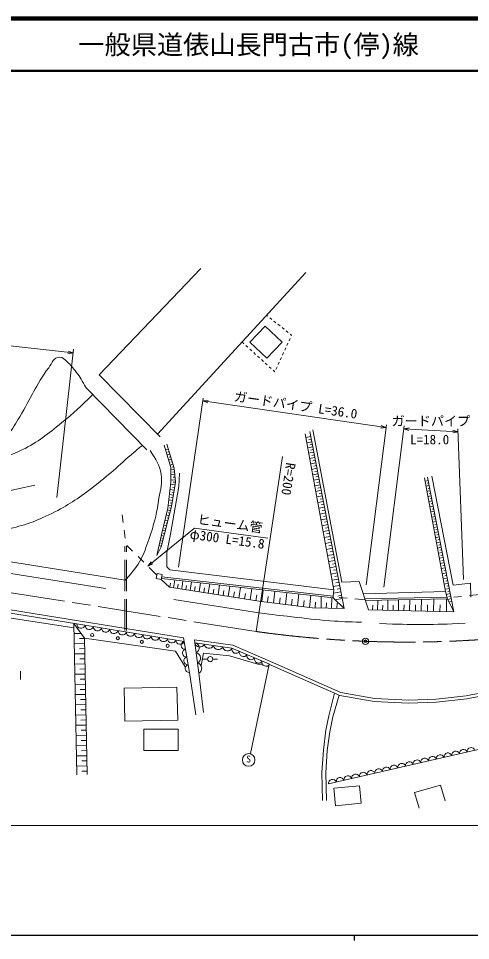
# Model space of a CAD drawing. Units: millimetres, scale not verified. Extents: x 40000 to 680000, y 20000 to 380000.
# Drawn here: x 203912 to 290187, y 204000 to 380000 of the extents above; entities that cross this region are included whole.
import ezdxf
from ezdxf.enums import TextEntityAlignment as Align

# ---------------------------------------------------------------- set-up
doc = ezdxf.new("R2010")
doc.units = ezdxf.units.MM
doc.header["$LTSCALE"] = 1000
doc.header["$PDMODE"] = 32
doc.header["$PDSIZE"] = 500
doc.linetypes.add('CHAIN', pattern=[18.5, 12, -1.5, 3.5, -1.5])
doc.linetypes.add('DASHED', pattern=[7.5, 6, -1.5])
for name, color, linetype, lineweight in [('M-BGD', 7, 'Continuous', 13), ('M-BGD-OTRS1', 7, 'DASHED', 13), ('M-BMK', 2, 'CHAIN', 13), ('M-BMK-SRVR', 3, 'Continuous', 13), ('M-STR-HTXT', 7, 'Continuous', 13), ('M-TTL', 2, 'Continuous', 140), ('M-TTL-BAND', 7, 'Continuous', 25), ('M-TTL-LINE', 7, 'Continuous', 50), ('M-TTL-TXT', 7, 'Continuous', 13)]:
    doc.layers.add(name, color=color, linetype=linetype, lineweight=lineweight)
doc.styles.add('ＭＳ ゴシック', font='')
doc.styles.get('ＭＳ ゴシック').set_extended_font_data('MS Gothic')

msp = doc.modelspace()

# ---------------------------------------------------------------- linework, layer by layer
at = {"layer": 'M-BGD'}
for p, q in [((219319, 311949), (238685, 332275)), ((230444, 300642), (258746, 331511)), ((251477, 323173), (251259, 323346)), ((252261, 322553), (251869, 322863)), ((253045, 321932), (252653, 322242)), ((248063, 318233), (250971, 321286)), ((250971, 321286), (254228, 318184)), ((253829, 321311), (253437, 321622)), ((254613, 320691), (254221, 321001)), ((255398, 320070), (255006, 320380)), ((255544, 318485), (255751, 318940)), ((256035, 319565), (255790, 319760)), ((255958, 319395), (256035, 319565)), ((246584, 318246), (246953, 317909)), ((247322, 317572), (247692, 317235)), ((248061, 316898), (248430, 316561)), ((251320, 315131), (248063, 318233)), ((254228, 318184), (251320, 315131)), ((254715, 316665), (254922, 317120)), ((255129, 317575), (255336, 318030)), ((248800, 316223), (249169, 315886)), ((249538, 315549), (249907, 315212)), ((253886, 314845), (254094, 315300)), ((254301, 315755), (254508, 316210)), ((250277, 314875), (250646, 314538)), ((251015, 314201), (251385, 313864)), ((251754, 313527), (252123, 313190)), ((253058, 313024), (253265, 313479)), ((253472, 313934), (253679, 314390)), ((219319, 311949), (230942, 300137)), ((252492, 312853), (252837, 312538)), ((252837, 312538), (252851, 312569)), ((216818, 309488), (228442, 297676)), ((266062, 267360), (259540, 301179)), ((265653, 272436), (260086, 301471)), ((258613, 300689), (264106, 270971)), ((259729, 300197), (258739, 300007)), ((259920, 299207), (258923, 299015)), ((259825, 299702), (259330, 299607)), ((232992, 294284), (231711, 298573)), ((232536, 297794), (231991, 297636)), ((232256, 298754), (233601, 294138)), ((260113, 298210), (259107, 298016)), ((260017, 298708), (259518, 298612)), ((260210, 297707), (259707, 297610)), ((232816, 296834), (232277, 296677)), ((232676, 297314), (232403, 297235)), ((233095, 295874), (232563, 295719)), ((232955, 296354), (232686, 296276)), ((260307, 297204), (259293, 297009)), ((260502, 296191), (259481, 295994)), ((260404, 296697), (259898, 296600)), ((260601, 295680), (260090, 295582)), ((233375, 294914), (232850, 294761)), ((233235, 295394), (232969, 295317)), ((232992, 291485), (232992, 294284)), ((233622, 293947), (232992, 293877)), ((233515, 294434), (233252, 294357)), ((233601, 294138), (233892, 291521)), ((260699, 295170), (259670, 294971)), ((260898, 294140), (259861, 293940)), ((260798, 294655), (260284, 294556)), ((233733, 292954), (232992, 292871)), ((233677, 293451), (233362, 293416)), ((233788, 292457), (233418, 292416)), ((234544, 290633), (234653, 293213)), ((261098, 293103), (260052, 292902)), ((260998, 293622), (260479, 293522)), ((261198, 292581), (260676, 292480)), ((285395, 270629), (281384, 292336)), ((287025, 266766), (281979, 292453)), ((286854, 271856), (282777, 292610)), ((207012, 290922), (197250, 288753)), ((232411, 286506), (232992, 291485)), ((232944, 281546), (234544, 290633)), ((233803, 290970), (232948, 291107)), ((233843, 291960), (232992, 291865)), ((233892, 291521), (233138, 286842)), ((233723, 290476), (233296, 290545)), ((233882, 291463), (233443, 291483)), ((261299, 292058), (260246, 291855)), ((261502, 291005), (260441, 290800)), ((261401, 291532), (260874, 291430)), ((261605, 290474), (261074, 290372)), ((282102, 291827), (281500, 291709)), ((282295, 290846), (281682, 290726)), ((282199, 291337), (281897, 291277)), ((233485, 288995), (232716, 289119)), ((233644, 289982), (232832, 290113)), ((233564, 289489), (233158, 289554)), ((261707, 289944), (260637, 289737)), ((261913, 288874), (260835, 288666)), ((261810, 289409), (261275, 289306)), ((282488, 289865), (281863, 289742)), ((282681, 288884), (282045, 288759)), ((282391, 290355), (282085, 290295)), ((282584, 289374), (282272, 289313)), ((233166, 287020), (232484, 287131)), ((233326, 288008), (232600, 288125)), ((233246, 287514), (232883, 287573)), ((233405, 288501), (233021, 288563)), ((262121, 287796), (261035, 287587)), ((262017, 288335), (261478, 288231)), ((262226, 287253), (261683, 287148)), ((282873, 287902), (282227, 287775)), ((283066, 286921), (282408, 286792)), ((282777, 288393), (282459, 288330)), ((282970, 287412), (282646, 287348)), ((223901, 283801), (223700, 285287)), ((233138, 286842), (231129, 279163)), ((231284, 281780), (232411, 286506)), ((232677, 285082), (232107, 285231)), ((232930, 286049), (232339, 286204)), ((232804, 285566), (232508, 285643)), ((233057, 286533), (232722, 286621)), ((262330, 286710), (261236, 286499)), ((262542, 285615), (261438, 285403)), ((262436, 286163), (261889, 286057)), ((283259, 285940), (282590, 285808)), ((283162, 286430), (282834, 286366)), ((283355, 285449), (283021, 285383)), ((232424, 284115), (231875, 284258)), ((232298, 283631), (232023, 283703)), ((232551, 284598), (232266, 284673)), ((262754, 284512), (261643, 284298)), ((262969, 283401), (261848, 283185)), ((262648, 285064), (262096, 284957)), ((262862, 283956), (262306, 283849)), ((283452, 284959), (282772, 284825)), ((283644, 283977), (282954, 283842)), ((283548, 284468), (283208, 284401)), ((283741, 283487), (283395, 283419)), ((224263, 272809), (162124, 282630)), ((224303, 280828), (224102, 282314)), ((230339, 277492), (231284, 281780)), ((231918, 282180), (231411, 282312)), ((231792, 281696), (231538, 281762)), ((232171, 283147), (231643, 283285)), ((232045, 282663), (231781, 282732)), ((263185, 282280), (262056, 282063)), ((263077, 282840), (262517, 282732)), ((263294, 281716), (262729, 281607)), ((283837, 282996), (283135, 282858)), ((284030, 282015), (283317, 281875)), ((283934, 282505), (283583, 282436)), ((220535, 271172), (161719, 280468)), ((231412, 280245), (230971, 280360)), ((231665, 281212), (231186, 281337)), ((231539, 280728), (231299, 280791)), ((232217, 278039), (232944, 281546)), ((263402, 281151), (262265, 280932)), ((263622, 280014), (262475, 279792)), ((263512, 280582), (262943, 280473)), ((284223, 281034), (283499, 280891)), ((284415, 280052), (283680, 279908)), ((284126, 281524), (283770, 281454)), ((284319, 280543), (283957, 280472)), ((225691, 278346), (224626, 279402)), ((231129, 279163), (230339, 277492)), ((231159, 279277), (230756, 279383)), ((231286, 279761), (231065, 279819)), ((263843, 278867), (262688, 278644)), ((263732, 279440), (263159, 279330)), ((263954, 278289), (263377, 278178)), ((284608, 279071), (283862, 278925)), ((284801, 278090), (284044, 277941)), ((284512, 279562), (284144, 279489)), ((284705, 278580), (284331, 278507)), ((227822, 276234), (226756, 277290)), ((232242, 275325), (232217, 278039)), ((264066, 277712), (262901, 277487)), ((264290, 276547), (263117, 276321)), ((264178, 277129), (263596, 277017)), ((284994, 277109), (284225, 276958)), ((284897, 277599), (284519, 277525)), ((285090, 276618), (284706, 276543)), ((230307, 273769), (228887, 275178)), ((232829, 274749), (232242, 275325)), ((264106, 270971), (232829, 274749)), ((264517, 275374), (263334, 275146)), ((264404, 275961), (263817, 275847)), ((264631, 274783), (264039, 274669)), ((285186, 276127), (284407, 275974)), ((285379, 275146), (284589, 274991)), ((285283, 275637), (284893, 275560)), ((285476, 274655), (285080, 274578)), ((162952, 273567), (235405, 261763)), ((230362, 274055), (230172, 273073)), ((230172, 273073), (231154, 272883)), ((231344, 273865), (230362, 274055)), ((231154, 272883), (231344, 273865)), ((232709, 271474), (231154, 272883)), ((263967, 269425), (231197, 273107)), ((264000, 269723), (231255, 273403)), ((233522, 271345), (233755, 272820)), ((264745, 274191), (263553, 273961)), ((264974, 273000), (263774, 272768)), ((264860, 273595), (264264, 273481)), ((285572, 274165), (284771, 274007)), ((285765, 273184), (284952, 273024)), ((285668, 273674), (285268, 273596)), ((250221, 268706), (232709, 271474)), ((232785, 271462), (232901, 272199)), ((234294, 271223), (234416, 271995)), ((235066, 271101), (235310, 272645)), ((235874, 270974), (236002, 271782)), ((236682, 270846), (236938, 272462)), ((237529, 270712), (237662, 271558)), ((238375, 270578), (238642, 272271)), ((239261, 270438), (239401, 271324)), ((240147, 270298), (240427, 272070)), ((241074, 270152), (241221, 271079)), ((242002, 270005), (242295, 271860)), ((243944, 269698), (244251, 271640)), ((245978, 269377), (246299, 271410)), ((248107, 269040), (248444, 271169)), ((265206, 271799), (263996, 271565)), ((265090, 272399), (264490, 272283)), ((265323, 271194), (264718, 271077)), ((268961, 272545), (265653, 272436)), ((270742, 267130), (268961, 272545)), ((285957, 272202), (285134, 272041)), ((286150, 271221), (285316, 271057)), ((285861, 272693), (285455, 272613)), ((286054, 271712), (285642, 271631)), ((290174, 272218), (286854, 271856)), ((290233, 269511), (290174, 272218)), ((182907, 269676), (215067, 264436)), ((242973, 269852), (243127, 270823)), ((244961, 269537), (245122, 270554)), ((247042, 269208), (247211, 270273)), ((249219, 268864), (249394, 269976)), ((250330, 268693), (250600, 270927)), ((251457, 268557), (251593, 269683)), ((252583, 268421), (252856, 270674)), ((253719, 268283), (253857, 269419)), ((254855, 268146), (255130, 270418)), ((257146, 267869), (257423, 270160)), ((259456, 267590), (259735, 269901)), ((261652, 267479), (261711, 269678)), ((263679, 267424), (263734, 269451)), ((263967, 269425), (264000, 269723)), ((263967, 269425), (266062, 267360)), ((264106, 270971), (264000, 269723)), ((265439, 270589), (264047, 270320)), ((265690, 269287), (264366, 269032)), ((265574, 269892), (264878, 269758)), ((266630, 269340), (265136, 269472)), ((269748, 270151), (285395, 270629)), ((285680, 269546), (270060, 269203)), ((285758, 269248), (285395, 270629)), ((286343, 270240), (285539, 270082)), ((286247, 270730), (285829, 270649)), ((286439, 269749), (286037, 269670)), ((288491, 269690), (286999, 269532)), ((291971, 270059), (289983, 269848)), ((185658, 268156), (214517, 263706)), ((249816, 266544), (233560, 269114)), ((250221, 268706), (260010, 267523)), ((256001, 268008), (256139, 269153)), ((258301, 267730), (258441, 268885)), ((260010, 267523), (266062, 267360)), ((260552, 267509), (260582, 268608)), ((262665, 267452), (262693, 268465)), ((264692, 267397), (264720, 268410)), ((270117, 269031), (268124, 269208)), ((285758, 269248), (270158, 268905)), ((271491, 267113), (271512, 268045)), ((272423, 267092), (272464, 268956)), ((273398, 267070), (273420, 268045)), ((274373, 267048), (274416, 268998)), ((275393, 267026), (275416, 268046)), ((276413, 267003), (276459, 269043)), ((277481, 266979), (277504, 268047)), ((278548, 266955), (278596, 269090)), ((279665, 266930), (279690, 268047)), ((280782, 266905), (280832, 269139)), ((281951, 266879), (281977, 268048)), ((283120, 266853), (283172, 269191)), ((284343, 266826), (284370, 268049)), ((285566, 266799), (285621, 269245)), ((287025, 266766), (285758, 269248)), ((286536, 269259), (285824, 269119)), ((286632, 268768), (286230, 268689)), ((287025, 266766), (270742, 267130)), ((214501, 264528), (216496, 261686)), ((214501, 264528), (215059, 235634)), ((215845, 262613), (214557, 262587)), ((216516, 260687), (214576, 260648)), ((216496, 261656), (215546, 261637)), ((216496, 261686), (233870, 259239)), ((216496, 261686), (217016, 235672)), ((235405, 261763), (236544, 255175)), ((237602, 260854), (237535, 261406)), ((216555, 258747), (214614, 258708)), ((216535, 259717), (215565, 259697)), ((233870, 259239), (235754, 256217)), ((238769, 256486), (239207, 258843)), ((239207, 258843), (244183, 258343)), ((216574, 257777), (215604, 257757)), ((240006, 257709), (238994, 257716)), ((241006, 257714), (241912, 257707)), ((244183, 258343), (249565, 256743)), ((204314, 253818), (204314, 255418)), ((216593, 256806), (214651, 256767)), ((216613, 255835), (215642, 255816)), ((251721, 256405), (248185, 239733)), ((249565, 256743), (250461, 256767)), ((216632, 254864), (214689, 254825)), ((216652, 253892), (215680, 253873)), ((236544, 255175), (237731, 247106)), ((238304, 255030), (239201, 247503)), ((216671, 252921), (214726, 252882)), ((216691, 251948), (215718, 251929)), ((234163, 252367), (224095, 252149)), ((224095, 252149), (224231, 245861)), ((234299, 246079), (234163, 252367)), ((216710, 250976), (214764, 250937)), ((216730, 250002), (215756, 249983)), ((216749, 249029), (214801, 248990)), ((216788, 247081), (214839, 247042)), ((216769, 248055), (215795, 248036)), ((216827, 245132), (214877, 245093)), ((216808, 246107), (215833, 246087)), ((224231, 245861), (234299, 246079)), ((216866, 243182), (214914, 243143)), ((216847, 244157), (215871, 244137)), ((227829, 244335), (234371, 244371)), ((227852, 240264), (227829, 244335)), ((234371, 244371), (234394, 240300)), ((216905, 241230), (214952, 241191)), ((216886, 242206), (215910, 242186)), ((216925, 240253), (215948, 240233)), ((234394, 240300), (227852, 240264)), ((216944, 239276), (214990, 239237)), ((216964, 238299), (215987, 238279)), ((216983, 237322), (215027, 237282)), ((217003, 236344), (216025, 236324)), ((264070, 233058), (268992, 233562)), ((264409, 229746), (264070, 233058)), ((268992, 233562), (269331, 230250)), ((279497, 232266), (284459, 233680)), ((284459, 233680), (285315, 230675)), ((280353, 229262), (279497, 232266)), ((269331, 230250), (264409, 229746))]:
    msp.add_line(p, q, dxfattribs=at)
for points in [[(215067, 264436), (235519, 261104), (236544, 255175)], [(237535, 261406), (244799, 260357), (252038, 257262)], [(238304, 255030), (237602, 260854), (244653, 259836), (251850, 256759)], [(252038, 257262), (265408, 251365), (271862, 250226), (278381, 249886), (283629, 250100), (289373, 250700), (297822, 252364)], [(251795, 256713), (265232, 250786), (271794, 249628), (278377, 249286), (283672, 249502), (289463, 250106), (297960, 251780)], [(318451, 253118), (313514, 249795), (308280, 247069), (301410, 243907), (292469, 240636), (263096, 233909)], [(261957, 230756), (261775, 236099), (262139, 240352), (262575, 244132), (263150, 246885), (264218, 251234)], [(262675, 230759), (262590, 235994), (262818, 240272), (263330, 243808), (263890, 246683), (265104, 250843)]]:
    msp.add_lwpolyline(points, dxfattribs=at)
for centre, radius in [((217989, 262303), 300), ((222883, 261722), 300), ((227463, 261019), 300), ((232382, 260243), 300), ((240506, 257722), 500), ((247850, 238472), 1200)]:
    msp.add_circle(centre, radius, dxfattribs=at)
for centre, radius, start, end in [((215870, 264410), 804, 178.16086, 343.33191), ((217443, 264154), 804, 178.16086, 343.33191), ((219016, 263898), 804, 178.16086, 343.33191), ((220590, 263641), 804, 178.16086, 343.33191), ((222163, 263385), 804, 178.16086, 343.33191), ((223736, 263129), 804, 178.16086, 343.33191), ((225309, 262872), 804, 178.16086, 343.33191), ((226883, 262616), 804, 178.16086, 343.33191), ((228456, 262360), 804, 178.16086, 343.33191), ((230029, 262103), 804, 178.16086, 343.33191), ((231602, 261847), 804, 178.16086, 343.33191), ((233176, 261591), 804, 178.16086, 343.33191), ((234749, 261334), 804, 178.16086, 343.33191), ((235700, 260372), 754, 103.91644, 275.69954), ((237388, 259844), 1033, 295.67399, 78.08676), ((238514, 260941), 916, 185.44988, 338.12456), ((240277, 260687), 916, 185.44988, 338.12456), ((235956, 258890), 754, 103.91644, 275.69954), ((237623, 257902), 1033, 295.67399, 78.08676), ((242040, 260432), 916, 185.44988, 338.12456), ((243802, 260178), 916, 185.44988, 338.12456), ((245407, 259609), 788, 163.23301, 330.46297), ((246846, 258994), 788, 163.23301, 330.46297), ((236213, 257408), 754, 103.91644, 275.69954), ((237857, 255961), 1033, 295.67399, 78.08676), ((248286, 258378), 788, 163.23301, 330.46297), ((249725, 257763), 788, 163.23301, 330.46297), ((251164, 257147), 788, 163.23301, 330.46297), ((236469, 255925), 754, 103.91644, 275.69954), ((284404, 238732), 755, 17.10133, 188.6956), ((285872, 239068), 755, 17.10133, 188.6956), ((287341, 239405), 755, 17.10133, 188.6956), ((288810, 239741), 755, 17.10133, 188.6956), ((290278, 240077), 755, 17.10133, 188.6956), ((277061, 237051), 755, 17.10133, 188.6956), ((278529, 237387), 755, 17.10133, 188.6956), ((279998, 237723), 755, 17.10133, 188.6956), ((281466, 238060), 755, 17.10133, 188.6956), ((282935, 238396), 755, 17.10133, 188.6956), ((269717, 235369), 755, 17.10133, 188.6956), ((271186, 235705), 755, 17.10133, 188.6956), ((272655, 236042), 755, 17.10133, 188.6956), ((274123, 236378), 755, 17.10133, 188.6956), ((275592, 236714), 755, 17.10133, 188.6956), ((263843, 234024), 755, 17.10133, 188.6956), ((265311, 234360), 755, 17.10133, 188.6956), ((266780, 234696), 755, 17.10133, 188.6956), ((268249, 235033), 755, 17.10133, 188.6956)]:
    msp.add_arc(centre, radius, start, end, dxfattribs=at)
for points, knots in [([(140443, 334844), (144224, 331149), (145208, 330206), (148294, 327266), (153008, 322777), (155741, 320361), (160507, 315926), (163981, 312693), (165773, 310708), (169393, 307639), (171639, 305735), (172940, 304700), (175420, 303114), (177790, 301598), (179246, 300934), (181854, 299879), (184281, 298896), (185717, 298493), (188287, 297989), (190261, 297602), (191406, 297325), (193412, 297480), (195477, 297639), (196697, 297739), (198609, 298534), (200002, 299113), (200739, 299616), (201844, 300642), (203006, 301720), (203303, 302641), (204146, 303983), (206406, 307579), (207106, 309966), (209691, 313337), (210379, 314235), (210623, 315346), (211755, 315372), (212422, 315387), (212697, 314903), (213209, 314475), (213995, 313819), (214304, 313309), (214929, 312498), (215777, 311399), (216011, 310929), (216818, 309488)], [0, 0, 0, 0, 1, 1, 1, 2, 2, 2, 3, 3, 3, 4, 4, 4, 5, 5, 5, 6, 6, 6, 7, 7, 7, 8, 8, 8, 9, 9, 9, 10, 10, 10, 11, 11, 11, 12, 12, 12, 13, 13, 13, 14, 14, 14, 15, 15, 15, 15]), ([(161674, 310229), (162927, 308745), (163345, 308312), (164509, 307175), (166363, 305366), (167594, 304556), (169689, 303032), (171925, 301405), (173210, 300502), (175686, 299270), (178766, 297737), (180552, 296931), (183864, 295999), (186059, 295381), (187311, 294968), (189589, 294854), (192650, 294700), (194420, 294720), (197421, 295345), (200296, 295943), (201951, 296329), (204582, 297634), (207809, 299235), (209375, 300600), (212187, 302850), (214671, 304837), (215607, 305728), (218084, 308202)], [0, 0, 0, 0, 1, 1, 1, 2, 2, 2, 3, 3, 3, 4, 4, 4, 5, 5, 5, 6, 6, 6, 7, 7, 7, 8, 8, 8, 9, 9, 9, 9]), ([(182154, 282307), (184193, 282005), (184768, 281943), (186451, 281778), (189252, 281503), (190835, 281381), (193648, 281451), (196796, 281530), (198579, 281751), (201644, 282469), (205125, 283284), (207069, 283937), (210268, 285531), (213455, 287119), (215137, 288249), (217973, 290401), (221243, 292882), (222862, 294538), (225988, 297198), (226665, 297775), (227069, 298118), (227579, 298553)], [0, 0, 0, 0, 1, 1, 1, 2, 2, 2, 3, 3, 3, 4, 4, 4, 5, 5, 5, 6, 6, 6, 7, 7, 7, 7]), ([(224263, 272809), (224803, 273297), (224953, 273520), (225365, 274003), (227539, 276551), (228101, 278514), (229169, 281689), (230029, 284246), (230298, 285755), (230729, 288419), (231015, 290191), (231407, 291225), (231129, 292998), (230826, 294922), (230203, 295783), (229025, 297519)], [0, 0, 0, 0, 1, 1, 1, 2, 2, 2, 3, 3, 3, 4, 4, 4, 5, 5, 5, 5]), ([(249816, 266544), (252841, 266166), (253617, 266072), (256056, 265797), (258921, 265473), (260522, 265239), (263398, 265033), (265737, 264866), (266519, 264831), (269395, 264743)], [0, 0, 0, 0, 1, 1, 1, 2, 2, 2, 3, 3, 3, 3]), ([(272785, 264510), (276772, 264363), (277846, 264321), (281092, 264332), (284242, 264343), (285284, 264386), (289153, 264550)], [0, 0, 0, 0, 1, 1, 1, 2, 2, 2, 2])]:
    msp.add_open_spline(points, degree=3, knots=knots, dxfattribs=at)
at = {"layer": 'M-BGD-OTRS1'}
for p, q in [((224230, 263179), (224234, 279259)), ((224530, 263179), (224534, 279259))]:
    msp.add_line(p, q, dxfattribs=at)
at = {"layer": 'M-BMK'}
msp.add_line((249254, 262989), (86001, 288791), dxfattribs=at)
msp.add_arc((278111, 468202), 207233, 261.99553, 288.6159, dxfattribs=at)
at = {"layer": 'M-BMK-SRVR'}
msp.add_circle((270141, 261123), 600, dxfattribs=at)
msp.add_point((270141, 261123), dxfattribs=at)
at = {"layer": 'M-STR-HTXT'}
for p, q in [((166359, 321544), (214362, 316148)), ((211264, 288592), (214445, 316887)), ((214362, 316148), (213340, 316011)), ((214362, 316148), (213396, 316508)), ((234458, 275287), (239152, 307526)), ((239074, 306996), (240100, 307099)), ((239074, 306996), (274051, 301904)), ((239074, 306996), (240028, 306605)), ((270287, 271866), (274121, 302459)), ((274051, 301904), (273025, 301801)), ((274051, 301904), (273098, 302296)), ((273653, 271444), (277513, 302248)), ((277441, 301676), (278453, 301873)), ((277441, 301676), (287797, 301126)), ((277441, 301676), (278427, 301373)), ((287797, 301126), (286785, 300930)), ((287797, 301126), (286811, 301429)), ((288843, 272918), (287776, 301691)), ((249254, 262989), (254316, 296412)), ((228624, 275438), (237527, 282738)), ((237527, 282738), (251473, 280819)), ((228624, 275438), (229239, 276265)), ((228624, 275438), (229556, 275879)), ((197464, 225935), (558154, 225935))]:
    msp.add_line(p, q, dxfattribs=at)
at = {"layer": 'M-TTL'}
msp.add_line((680000, 380000), (40000, 380000), dxfattribs=at)
at = {"layer": 'M-TTL-BAND'}
for p, q in [((40000, 205000), (579000, 205000)), ((268000, 205000), (268000, 204000))]:
    msp.add_line(p, q, dxfattribs=at)
at = {"layer": 'M-TTL-LINE'}
msp.add_line((40000, 370000), (680000, 370000), dxfattribs=at)

# ---------------------------------------------------------------- texts
at = {"layer": 'M-BGD', "style": 'ＭＳ ゴシック'}
msp.add_text('S', height=1320, dxfattribs=at).set_placement((247386, 239309), align=Align.TOP_LEFT)
at = {"layer": 'M-STR-HTXT', "style": 'ＭＳ ゴシック'}
for s, rotation, p in [('ガードパイプ L=36.0', 351.717, (256606, 304747)), ('R=200', 261.389, (254000, 292324)), ('ヒューム管', 352.162, (244096, 282147))]:
    msp.add_text(s, height=1833, rotation=rotation, dxfattribs=at).set_placement(p, align=Align.BOTTOM_CENTER)
for s, p in [('ガードパイプ', (282619, 301701)), ('L=18.0', (282371, 298159))]:
    msp.add_text(s, height=1833, dxfattribs=at).set_placement(p, align=Align.BOTTOM_CENTER)
msp.add_text('φ300 L=15.8', height=1833, rotation=352.162, dxfattribs=at).set_placement((236439, 280171), align=Align.BOTTOM_LEFT)
at = {"layer": 'M-TTL-TXT', "style": 'ＭＳ ゴシック'}
msp.add_text('路 線 名      一般県道俵山長門古市(停)線', height=3666, dxfattribs=at).set_placement((180380, 375000), align=Align.MIDDLE_LEFT)

doc.saveas('drawing.dxf')
